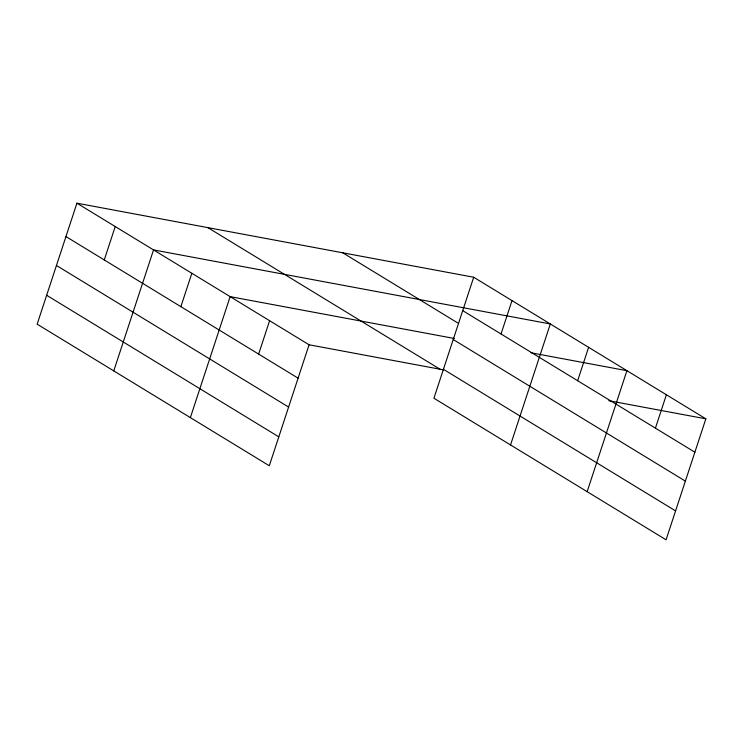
<?xml version="1.0" encoding="UTF-8"?>
<svg xmlns="http://www.w3.org/2000/svg" width="743" height="743" viewBox="0 0 743 743"><rect width="100%" height="100%" fill="white"/><g stroke="black" fill="none" stroke-linecap="round" stroke-linejoin="round"><path stroke-width="1.11" d="M76.928 203.192L37.15 324.171L269.3 465.759L309.079 344.78L76.928 203.192L473.7 277.241L705.85 418.829L666.072 539.808L433.921 398.22L473.7 277.241M104.252 259.939L115.23 226.55M113.763 370.896L153.532 249.917L550.312 323.967L510.534 444.946M180.865 306.664L191.843 273.275M190.366 417.612L230.144 296.633L454.391 338.492M258.638 354.095L269.607 320.707M501.033 333.988L512.001 300.609M577.636 380.713L588.614 347.325M587.146 491.671L626.916 370.692L530.976 352.786M655.41 428.144L666.387 394.756M309.079 344.78L443.385 369.847M608.777 400.709L705.85 418.829M462.722 310.63L694.872 452.208M342.764 252.806L457.679 322.889M453.221 339.532L685.371 481.12M443.432 369.317L675.582 510.905M207.864 227.627L440.014 369.215M65.951 236.571L298.101 378.159M56.449 265.483L288.6 407.062M46.651 295.268L278.801 436.847"/></g></svg>
